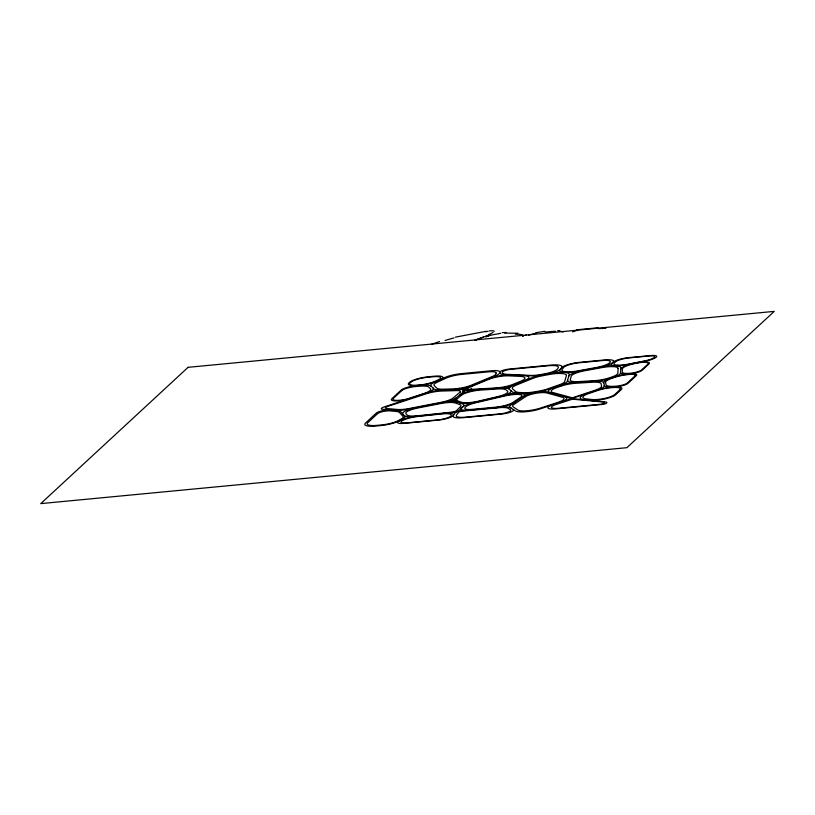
<?xml version="1.0" encoding="UTF-8"?>
<svg xmlns="http://www.w3.org/2000/svg" width="815" height="815" viewBox="0 0 815 815"><rect width="100%" height="100%" fill="white"/><g stroke="black" fill="none" stroke-linecap="round" stroke-linejoin="round"><path stroke-width="1.22" d="M563.97 372.333A16.28 3.718 -10.1 0 1 560.088 369.684L561.678 367.606A16.28 3.718 -10.1 0 0 550.726 365.089L509.008 369.073A7.213 1.65 -10.1 0 0 499.809 372.129L499.646 372.903A16.28 3.718 -10.1 0 1 495.204 376.072L465.233 388.49A4.808 1.1 -10.1 0 0 464.224 389.825A8.293 1.895 -10.1 0 1 464.295 391.139L455.228 398.718A16.28 3.718 -10.1 0 0 455.687 401.418L462.543 403.904A16.28 3.718 -10.1 0 1 463.256 406.39L458.794 410.689A5.868 1.335 -10.1 0 1 457.021 411.626A4.941 1.131 -10.1 0 0 455.412 412.553L453.323 415.497A11.695 2.669 -10.1 0 1 438.582 420.071L403.985 423.372A9.352 2.139 -10.1 0 1 399.024 420.947A16.28 3.718 -10.1 0 1 380.768 425.583L376.051 426.041A16.28 3.718 -10.1 0 1 365.487 423.097L376.326 413.062A8.313 1.895 -10.1 0 1 382.388 410.729A8.313 1.895 -10.1 0 1 390.222 409.996M615.488 365.731A16.28 3.718 -10.1 0 0 627.988 364.519L645.511 361.055A13.264 3.026 -10.1 0 0 656.381 357.082A8.558 1.956 -10.1 0 0 650.828 355.534L628.416 357.673A12.337 2.822 -10.1 0 0 613.165 362.155L611.78 363.48A11.716 2.679 -10.1 0 0 615.274 365.721A16.28 3.718 -10.1 0 1 620.796 367.687L620.51 373.046A16.28 3.718 -10.1 0 1 613.858 377.172M462.686 390.497L462.839 391.76L464.856 390.09L464.581 388.938M398.932 420.998L402.213 419.267A16.28 3.718 -10.1 0 0 404.586 416.108L400.685 411.789A16.28 3.718 -10.1 0 0 396.793 410.597L382.571 409.303A5.247 1.202 -10.1 0 1 381.471 408.315A8.537 1.946 -10.1 0 1 384.792 406.705L426.836 392.932A16.28 3.718 -10.1 0 1 443.971 389.916M465.243 388.969L468.126 387.777A6.978 1.589 -10.1 0 1 459.66 389.468M490.141 334.527L474.829 340.283M475.318 340.089L483.489 337.033M431.563 344.307L439.489 341.526M522.884 336.218L523.485 335.994M525.237 335.383L526.276 335.036M486.84 335.963L487.879 335.678M509.813 394.572L511.576 394.165M455.381 337.155L486.229 331.287M535.863 332.703L544.919 331.298M576.653 329.81L598.434 327.722M499.381 333.467L500.726 333.335M408.794 398.841A11.369 2.598 -10.1 0 1 395.835 400.96A11.369 2.598 -10.1 0 1 391.821 398.739L401.174 390.079A12.52 2.863 -10.1 0 1 417.28 385.505L421.182 385.189A16.28 3.718 -10.1 0 1 431.288 386.269M467.107 389.621L496.518 387.899A14.65 3.341 -10.1 0 0 512.666 384.476L520.734 381.206A14.65 3.341 -10.1 0 0 520.235 376.387L508.723 375.858A14.65 3.341 -10.1 0 0 488.562 379.413L467.616 388.093A4.33 0.988 -10.1 0 0 466.71 389.295A6.622 1.518 -10.1 0 0 470.143 389.57M466.425 389.662L466.394 389.662A2.537 0.581 -10.1 0 1 465.08 388.979M620.531 372.649A12.612 2.883 -10.1 0 0 629.822 373.942A9.423 2.15 -10.1 0 1 636.352 375.613L627.937 383.386A9.77 2.231 -10.1 0 1 614.653 387.003L613.277 387.084A16.28 3.718 -10.1 0 0 596.967 390.212M462.38 389.387L463.47 389.356A3.566 0.815 -10.1 0 1 464.55 389.448M462.268 389.397L441.384 389.998A16.28 3.718 -10.1 0 1 433.814 388.775L431.013 386.004A16.28 3.718 -10.1 0 1 434.232 382.347L444.175 377.763A16.28 3.718 -10.1 0 1 461.443 373.606L491.516 370.733A11.981 2.74 -10.1 0 1 499.809 372.129M504.556 333.091L518.034 333.243M615.274 365.721L614.622 365.701A16.28 3.718 -10.1 0 0 603.08 366.73L577.397 371.436A16.28 3.718 -10.1 0 1 564.54 372.384M557.572 330.656L559.548 330.859M471.131 388.205L471.834 389.315A6.785 1.548 -10.1 0 0 462.889 391.75M455.982 400.063L456.176 400.96A5.084 1.161 -10.1 0 0 451.021 401.133L450.97 400.236M455.554 398.698L455.728 399.554A5.094 1.161 -10.1 0 1 451.561 401.031M460.567 389.427A8.71 1.987 -10.1 0 1 464.224 389.825A7.366 1.681 -10.1 0 0 468.034 390.13L500.166 388.103A16.28 3.718 -10.1 0 1 509.243 389.183L512.818 392.27A16.28 3.718 -10.1 0 0 517.963 393.421L522.863 393.594A16.28 3.718 -10.1 0 0 533.55 392.708L538.572 391.852A16.28 3.718 -10.1 0 0 548.149 389.458L561.097 384.945A16.28 3.718 -10.1 0 0 567.332 381.165L569.237 374.543A16.28 3.718 -10.1 0 0 565.07 372.435L563.766 372.323A16.28 3.718 -10.1 0 0 550.594 373.321L541.934 374.951A16.28 3.718 -10.1 0 0 531.879 377.753L513.695 385.118A16.28 3.718 -10.1 0 0 509.426 389.336M515.294 384.476A16.28 3.718 -10.1 0 1 497.354 388.276M523.688 375.491A16.28 3.718 -10.1 0 1 524.249 380.839M488.501 378.853A16.28 3.718 -10.1 0 1 510.913 374.9M637.381 362.655A10.88 2.486 -10.1 0 1 648.944 363.959L642.128 370.265A10.351 2.364 -10.1 0 1 629.822 373.942L627.713 374.177A16.28 3.718 -10.1 0 0 614.286 377.029L610.415 378.343A16.28 3.718 -10.1 0 0 603.772 382.673L604.302 385.638A16.28 3.718 -10.1 0 1 597.762 389.937L540.121 408.916A16.28 3.718 -10.1 0 1 526.439 411.687L525.838 411.738A15.566 3.555 -10.1 0 1 515.64 411.005L510.312 407.52A16.28 3.718 -10.1 0 1 511.188 404.749L524.004 396.09A13.234 3.026 -10.1 0 1 535.689 392.341A13.672 3.128 -10.1 0 1 547.751 392.005L571.498 398.566L605.311 401.927A6.581 1.508 -10.1 0 1 606.574 403.16A3.627 0.825 -10.1 0 1 602.102 404.464L555.555 408.906A11.064 2.526 -10.1 0 1 547.996 408.101A11.064 2.526 -10.1 0 1 552.723 404.8M620.714 369.246A16.28 3.718 -10.1 0 1 634.773 363.174M518.146 394.419A14.65 3.341 -10.1 0 0 504.811 395.968L475.838 402.753A14.65 3.341 -10.1 0 0 465.874 406.746L465.161 407.429A10.89 2.486 -10.1 0 0 472.191 409.364L495.377 407.194A14.65 3.341 -10.1 0 0 512.869 402.447L521.04 396.925A10.809 2.465 -10.1 0 0 518.35 394.429M514.632 402.427A16.28 3.718 -10.1 0 1 495.204 407.704M520.724 393.523A12.011 2.74 -10.1 0 1 523.709 396.294M520.5 393.513A16.28 3.718 -10.1 0 0 505.677 395.224L473.484 402.773A16.28 3.718 -10.1 0 0 462.411 407.205M469.43 410.108A12.103 2.761 -10.1 0 1 461.626 407.958M403.914 415.365A16.28 3.718 -10.1 0 0 415.569 416.363L454.087 412.278A3.28 0.744 -10.1 0 0 457.021 411.626A3.087 0.703 -10.1 0 1 459.935 411.005L500.491 407.215A16.28 3.718 -10.1 0 1 511.036 407.989M441.404 402.773A16.28 3.718 -10.1 0 1 457.877 402.213M402.814 414.142A15.393 3.515 -10.1 0 1 416.017 407.724M561.525 367.81A14.059 3.209 -10.1 0 1 579.2 362.369L604.934 359.914A12.622 2.883 -10.1 0 1 613.165 362.155M612.839 362.461A16.28 3.718 -10.1 0 1 598.495 367.565M614.653 387.003A12.877 2.944 -10.1 0 1 621.376 389.458L615.59 394.806A14.996 3.423 -10.1 0 1 604.455 399.065A14.996 3.423 -10.1 0 1 590.233 400.308M584.029 399.645A16.28 3.718 -10.1 0 1 586.749 393.696M417.28 385.505A14.028 3.199 -10.1 0 1 408.926 382.907L409.578 382.306A15.454 3.525 -10.1 0 1 428.639 376.734L434.629 376.163A11.858 2.71 -10.1 0 1 440.263 379.566M436.779 381.165A16.28 3.718 -10.1 0 1 418.655 385.393M594.461 381.257A16.28 3.718 -10.1 0 1 603.823 382.948M559.172 385.617A16.28 3.718 -10.1 0 1 575.594 382.408L594.94 381.226A16.28 3.718 -10.1 0 0 610.995 378.14M550.247 392.687A16.28 3.718 -10.1 0 1 554.669 387.186M478.303 401.642A16.28 3.718 -10.1 0 1 459.314 402.732M510.73 390.456A15.658 3.576 -10.1 0 1 499.829 396.599M459.507 395.143A16.28 3.718 -10.1 0 1 481.196 389.295M576.959 382.327A16.28 3.718 -10.1 0 1 567.617 380.197M568.727 376.306A16.28 3.718 -10.1 0 1 583.713 370.285M443.248 413.429A14.11 3.219 -10.1 0 1 453.323 415.497A14.701 3.362 -10.1 0 0 463.266 417.718L501.846 414.03A9.23 2.109 -10.1 0 0 510.903 411.993A9.23 2.109 -10.1 0 0 513.297 409.476M399.401 420.744A16.28 3.718 -10.1 0 1 416.934 416.221M433.101 388.072A16.28 3.718 -10.1 0 1 426.367 393.085M499.727 372.516A16.28 3.718 -10.1 0 0 504.923 374.625L530.871 375.827A16.28 3.718 -10.1 0 0 543.024 374.747M560.71 368.879A15.23 3.474 -10.1 0 1 547.242 373.953M564.938 396.752A16.28 3.718 -10.1 0 1 559.681 402.539M394.338 410.373A16.28 3.718 -10.1 0 0 408.03 409.283L443.115 402.437A16.28 3.718 -10.1 0 0 456.451 397.689M613.471 387.074A16.28 3.718 -10.1 0 1 604.261 385.363M471.946 385.709A16.28 3.718 -10.1 0 1 452.213 389.672M617.587 365.14A14.65 3.341 -10.1 0 0 628.844 364.05L644.604 360.933A11.94 2.73 -10.1 0 0 654.394 357.357A7.702 1.762 -10.1 0 0 649.402 355.972L629.231 357.887A11.104 2.537 -10.1 0 0 615.498 361.931L614.245 363.123A10.544 2.404 -10.1 0 0 617.393 365.14M459.65 388.358A53.902 42.859 61.6 0 1 459.599 389.458M468.228 387.685A46.985 35.677 -85 0 1 467.739 386.697M508.55 386.993A62.072 24.185 72.7 0 0 508.784 387.93A4.676 1.07 -10.1 0 0 506.186 387.624M510.516 386.585A4.646 1.06 -10.1 0 1 505.392 387.675M508.764 387.594A4.696 1.07 -10.1 0 1 510.058 386.768M455.483 400.715A5.236 1.192 -10.1 0 1 455.279 400.623M455.167 400.033A5.236 1.192 -10.1 0 1 455.33 399.87M514.184 392.117A6.276 1.436 -10.1 0 1 509.813 394.572M512.156 394.032A6.571 1.498 -10.1 0 1 518.116 393.329M517.077 393.309A6.724 1.538 -10.1 0 1 515.07 392.891M572.609 331.848A16.483 2.903 -15.3 0 1 577.142 330.411M598.505 328.628A16.575 1.854 -3.4 0 1 605.84 328.374M485.659 336.952A16.239 1.925 -13.6 0 1 488.43 336.116M488.409 335.831A16.392 3.005 -11.2 0 1 499.035 333.743M502.234 332.622A16.045 2.791 -10.1 0 1 506.268 332.551M515.345 334.201A16.381 2.506 -6 0 1 522.659 336.126M445.061 340.497A16.137 0.662 -16 0 1 453.965 337.909M485.404 331.736A11.899 1.09 -10.7 0 1 487.93 331.359M489.112 330.941A12.194 1.824 -12.7 0 1 494.196 331.348M493.106 332.357A16.443 2.893 -12.2 0 1 488.755 334.527M528.68 335.118A16.392 2.251 -11.3 0 1 536.158 333.294M545.215 332.153A16.32 2.16 -7.2 0 1 555.524 331.287M558.937 331.043A16.3 3.158 -6 0 1 563.053 332.123M618.116 368.431L617.852 373.25A14.65 3.341 -10.1 0 1 611.871 376.968L609.284 377.844A14.65 3.341 -10.1 0 1 594.838 380.615L578.66 381.603A14.65 3.341 -10.1 0 1 570.245 379.688L571.254 376.184A14.65 3.341 -10.1 0 1 584.742 370.764L602.163 367.565A14.65 3.341 -10.1 0 1 612.554 366.638L613.145 366.658A14.65 3.341 -10.1 0 1 618.116 368.431M622.405 368.971L622.242 372.037A11.349 2.588 -10.1 0 0 630.606 373.209A9.311 2.129 -10.1 0 0 641.68 369.888L647.813 364.213A9.79 2.231 -10.1 0 0 637.411 363.042L635.058 363.51A14.65 3.341 -10.1 0 0 622.405 368.971M496.131 373.097L495.989 373.79A14.65 3.341 -10.1 0 1 491.995 376.642L471.06 385.312A14.65 3.341 -10.1 0 1 453.303 388.877L443.564 389.173A14.65 3.341 -10.1 0 1 436.748 388.072L434.222 385.577A14.65 3.341 -10.1 0 1 437.115 382.286L446.07 378.16A14.65 3.341 -10.1 0 1 461.606 374.421L488.674 371.844A10.778 2.465 -10.1 0 1 496.131 373.097M502.458 372.088L502.386 372.445A14.65 3.341 -10.1 0 0 507.062 374.329L530.422 375.409A14.65 3.341 -10.1 0 0 541.354 374.442L545.154 373.728A13.712 3.128 -10.1 0 0 557.266 369.164L558.143 368.013A14.65 3.341 -10.1 0 0 548.281 365.752L510.74 369.338A6.489 1.477 -10.1 0 0 502.458 372.088M566.405 375.542L564.693 381.491A14.65 3.341 -10.1 0 1 559.07 384.894L547.425 388.959A14.65 3.341 -10.1 0 1 538.797 391.119L534.283 391.893A14.65 3.341 -10.1 0 1 524.666 392.677L520.255 392.524A14.65 3.341 -10.1 0 1 515.62 391.495L512.574 388.847A14.65 3.341 -10.1 0 1 516.404 385.057L532.776 378.425A14.65 3.341 -10.1 0 1 541.822 375.909L549.626 374.442A14.65 3.341 -10.1 0 1 561.474 373.535L562.656 373.637A14.65 3.341 -10.1 0 1 566.405 375.542M458.366 412.522L456.492 415.181A13.234 3.026 -10.1 0 0 465.426 417.168L500.155 413.857A8.313 1.895 -10.1 0 0 508.305 412.023A8.313 1.895 -10.1 0 0 510.455 409.751L508.428 408.417A14.65 3.341 -10.1 0 0 498.933 407.714L462.431 411.127A2.781 0.632 -10.1 0 0 459.813 411.697A4.442 1.019 -10.1 0 0 458.366 412.522M563.43 367.636L562.146 369.327A14.65 3.341 -10.1 0 0 565.63 371.711L566.15 371.762A14.65 3.341 -10.1 0 0 577.723 370.906L596.702 367.422A14.65 3.341 -10.1 0 0 609.62 362.828L609.905 362.553A11.359 2.598 -10.1 0 0 602.509 360.536L579.343 362.746A12.653 2.893 -10.1 0 0 563.43 367.636M460.414 406.807L456.4 410.679A5.277 1.202 -10.1 0 1 454.801 411.524A2.954 0.672 -10.1 0 1 452.162 412.115L417.494 415.793A14.65 3.341 -10.1 0 1 407.001 414.886L406.002 413.786A13.855 3.158 -10.1 0 1 417.901 408.009L440.742 403.547A14.65 3.341 -10.1 0 1 455.565 403.058L459.772 404.576A14.65 3.341 -10.1 0 1 460.414 406.807M188.092 367.321L40.75 503.619L626.908 447.68L774.25 311.381L188.092 367.321M401.754 390.599L393.329 398.382A10.228 2.333 -10.1 0 0 396.946 400.389A10.228 2.333 -10.1 0 0 408.6 398.484L424.421 393.299A14.65 3.341 -10.1 0 0 430.483 388.786L428.853 387.166A14.65 3.341 -10.1 0 0 419.756 386.198L416.251 386.483A11.267 2.577 -10.1 0 0 401.754 390.599M410.709 382.286L410.128 382.816A12.622 2.883 -10.1 0 0 417.647 385.159L418.879 385.057A14.65 3.341 -10.1 0 0 435.2 381.257L438.338 379.81A10.677 2.435 -10.1 0 0 433.254 376.754L427.875 377.274A13.916 3.179 -10.1 0 0 410.709 382.286M377.559 413.653L367.799 422.679A14.65 3.341 -10.1 0 0 377.304 425.328L381.542 424.931A14.65 3.341 -10.1 0 0 397.893 420.795L400.848 419.236A14.65 3.341 -10.1 0 0 402.987 416.394L399.482 412.512A14.65 3.341 -10.1 0 0 395.978 411.432L390.059 410.892A7.488 1.712 -10.1 0 0 383.009 411.555A7.488 1.712 -10.1 0 0 377.559 413.653M619.93 389.733L614.724 394.552A13.498 3.087 -10.1 0 1 604.699 398.372A13.498 3.087 -10.1 0 1 591.904 399.503L586.321 398.902A14.65 3.341 -10.1 0 1 588.766 393.543L597.955 390.405A14.65 3.341 -10.1 0 1 612.646 387.594L613.878 387.522A11.593 2.649 -10.1 0 1 619.93 389.733M634.905 375.97L627.336 382.979A8.792 2.007 -10.1 0 1 615.386 386.228L614.316 386.29A14.65 3.341 -10.1 0 1 606.024 384.751L605.596 382.327A14.65 3.341 -10.1 0 1 611.566 378.435L615.05 377.253A14.65 3.341 -10.1 0 1 627.132 374.686L629.037 374.482A8.486 1.936 -10.1 0 1 634.905 375.97M460.108 392.137L453.048 398.036A14.65 3.341 -10.1 0 1 441.047 402.304L409.466 408.458A14.65 3.341 -10.1 0 1 397.149 409.446L386.555 408.478A4.717 1.08 -10.1 0 1 385.566 407.592A7.681 1.752 -10.1 0 1 388.551 406.135L426.398 393.747A14.65 3.341 -10.1 0 1 441.822 391.037L456.757 390.589A7.651 1.742 -10.1 0 1 460.149 392.127M461.382 395.316L457.531 398.535A14.65 3.341 -10.1 0 0 457.949 400.97L461.209 402.152A14.65 3.341 -10.1 0 0 478.293 401.163L497.68 396.62A14.089 3.219 -10.1 0 0 507.48 391.098L506.146 389.947A14.65 3.341 -10.1 0 0 497.975 388.979L480.901 390.059A14.65 3.341 -10.1 0 0 461.382 395.316M525.532 396.65L514 404.444A14.65 3.341 -10.1 0 0 513.216 406.94L518.004 410.077A14.008 3.199 -10.1 0 0 527.183 410.74L527.723 410.689A14.65 3.341 -10.1 0 0 540.039 408.193L557.643 402.457A14.65 3.341 -10.1 0 0 562.381 397.251L546.906 392.973A12.306 2.812 -10.1 0 0 536.046 393.278A11.909 2.72 -10.1 0 0 525.532 396.65M402.569 420.509L402.233 420.683A8.415 1.925 -10.1 0 0 406.705 422.873L437.838 419.898A10.524 2.404 -10.1 0 0 451.113 415.782A12.694 2.903 -10.1 0 0 442.036 413.928L418.35 416.434A14.65 3.341 -10.1 0 0 402.569 420.509M560.914 386.157L556.859 387.573A14.65 3.341 -10.1 0 0 552.876 392.535L572.364 397.822L595.653 390.049A14.65 3.341 -10.1 0 0 601.531 386.188L601.103 383.763A14.65 3.341 -10.1 0 0 592.668 382.235L575.696 383.274A14.65 3.341 -10.1 0 0 560.914 386.157M572.425 399.177L555.769 404.597A9.953 2.272 -10.1 0 0 551.521 407.561A9.953 2.272 -10.1 0 0 558.316 408.295L600.207 404.291A3.26 0.744 -10.1 0 0 604.231 403.119A5.929 1.355 -10.1 0 0 603.1 402.009L572.425 399.177"/></g></svg>
